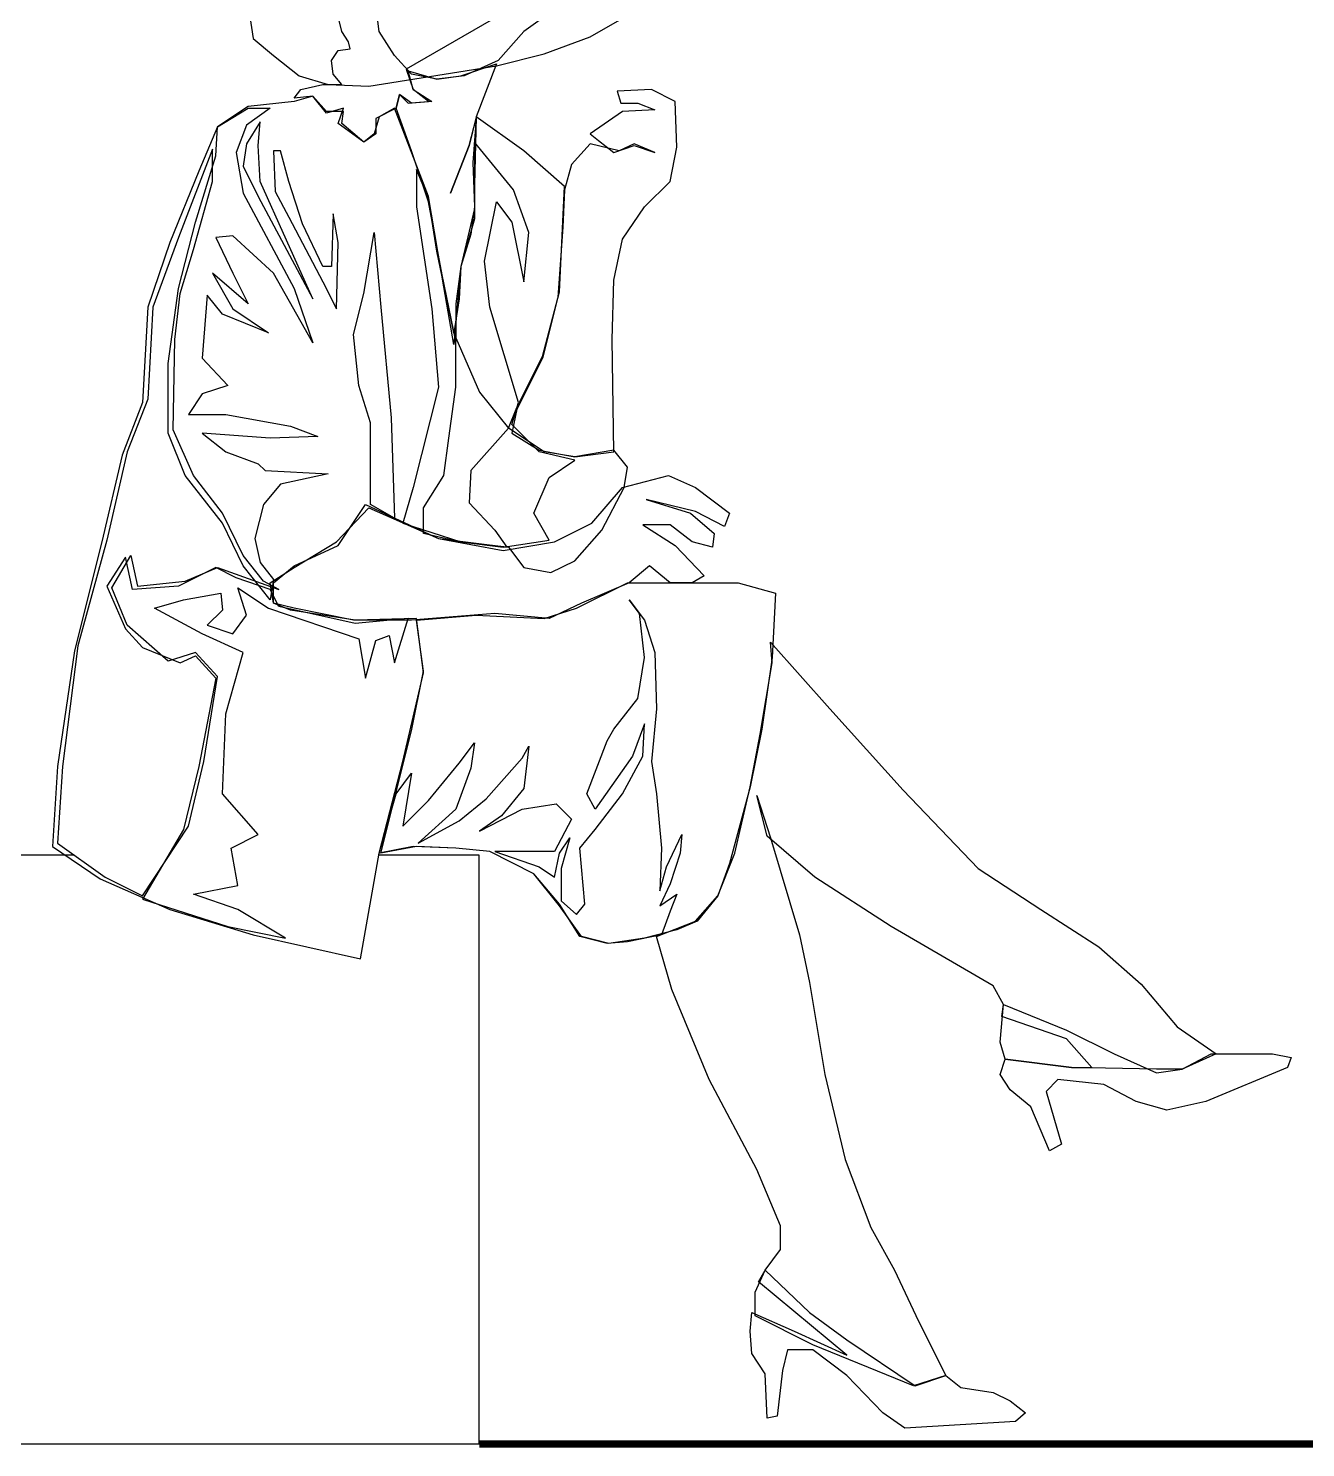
# Model space of a CAD drawing. Header units: inches. Extents: x -2316 to 955, y -265 to 742.
# Drawn here: x -1567.99 to -1532.82, y -223.04 to -183.95 of the extents above; entities that cross this region are included whole.
import ezdxf

# ---------------------------------------------------------------- set-up
doc = ezdxf.new("R2010")
doc.units = ezdxf.units.IN
doc.header["$LTSCALE"] = 1000
doc.header["$MEASUREMENT"] = 0
doc.layers.add('0zd', color=255, linetype='Continuous')

# ---------------------------------------------------------------- blocks, each defined once
blk = doc.blocks.new('ren23')
at = {"color": 0, "linetype": 'Continuous'}
for p, q in [((-2635.479, 19456.866), (-4858.524, 18173.43)), ((-5225.121, 18677.637), (-5293.926, 19227.681)), ((-2383.425, 18608.931), (-1581.327, 19067.202)), ((-6966.927, 18883.953), (-6921.09, 18585.963)), ((-5729.328, 18677.637), (-5775.165, 18883.953)), ((-3025.044, 18860.985), (-3277.197, 18677.637)), ((-6921.09, 18585.963), (-6646.068, 18356.778)), ((-5637.654, 18540.126), (-5729.328, 18677.637)), ((-5018.904, 18356.778), (-5225.121, 18677.637)), ((-3277.197, 18677.637), (-3620.925, 18288.072)), ((-3002.175, 18379.746), (-2383.425, 18608.931)), ((-6646.068, 18356.778), (-6302.241, 18081.756)), ((-5866.839, 18288.072), (-5775.165, 18425.583)), ((-5775.165, 18425.583), (-5614.785, 18448.452)), ((-5614.785, 18448.452), (-5637.654, 18540.126)), ((-4789.719, 18104.724), (-5018.904, 18356.778)), ((-3643.893, 18219.267), (-3002.175, 18379.746)), ((-5843.97, 18104.724), (-5866.839, 18288.072)), ((-5362.632, 17944.344), (-3643.893, 18219.267)), ((-4858.524, 18173.43), (-4766.85, 17898.507)), ((-4125.132, 18081.756), (-3643.893, 18242.235)), ((-3620.925, 18288.072), (-4079.295, 18081.756)), ((-3643.893, 18242.235), (-3918.915, 17531.811)), ((-3643.893, 18242.235), (-3643.893, 18242.235)), ((-3643.893, 18219.267), (-3643.893, 18219.267)), ((-6302.241, 18081.756), (-5912.676, 17967.213)), ((-5729.328, 17967.213), (-5843.97, 18104.724)), ((-4835.556, 18150.561), (-4445.991, 18035.919)), ((-4766.85, 17898.507), (-4835.556, 18150.561)), ((-4445.991, 18035.919), (-4789.719, 18104.724)), ((-4079.295, 18081.756), (-4445.991, 18035.919)), ((-4445.991, 18035.919), (-4125.132, 18081.756)), ((-6371.046, 17783.865), (-6279.372, 17898.507)), ((-6118.893, 17806.833), (-6371.046, 17738.028)), ((-6118.893, 17806.833), (-6371.046, 17783.865)), ((-6279.372, 17898.507), (-5981.481, 17967.213)), ((-5935.644, 17577.648), (-6118.893, 17806.833)), ((-5935.644, 17600.517), (-6118.893, 17806.833)), ((-5981.481, 17967.213), (-5729.328, 17967.213)), ((-5912.676, 17967.213), (-5362.632, 17944.344)), ((-4950.198, 17829.702), (-4996.035, 17646.354)), ((-4996.035, 17646.354), (-4950.198, 17829.702)), ((-4789.719, 17715.159), (-4950.198, 17829.702)), ((-4950.198, 17829.702), (-4835.556, 17715.159)), ((-4766.85, 17898.507), (-4514.697, 17738.028)), ((-4560.534, 17738.028), (-4766.85, 17898.507)), ((-1558.359, 17898.507), (-2016.729, 17875.539)), ((-2016.729, 17875.539), (-1970.892, 17715.159)), ((-1237.5, 17738.028), (-1558.359, 17898.507)), ((-6989.796, 17669.322), (-7402.329, 17394.3)), ((-7402.329, 17394.3), (-6989.796, 17646.354)), ((-6691.905, 17646.354), (-7012.665, 17417.169)), ((-6371.046, 17738.028), (-6989.796, 17669.322)), ((-6989.796, 17646.354), (-6691.905, 17646.354)), ((-6691.905, 17646.354), (-6691.905, 17646.354)), ((-6371.046, 17738.028), (-6371.046, 17738.028)), ((-5706.459, 17646.354), (-5935.644, 17577.648)), ((-5706.459, 17600.517), (-5935.644, 17600.517)), ((-5775.165, 17440.137), (-5706.459, 17646.354)), ((-5729.328, 17440.137), (-5706.459, 17600.517)), ((-4996.035, 17646.354), (-5270.958, 17508.843)), ((-5018.904, 17646.354), (-5225.121, 17531.811)), ((-4560.534, 16454.691), (-5018.904, 17646.354)), ((-4789.719, 17073.441), (-4996.035, 17646.354)), ((-4835.556, 17715.159), (-4560.534, 17738.028)), ((-4514.697, 17738.028), (-4789.719, 17715.159)), ((-1948.023, 17600.517), (-2383.425, 17302.626)), ((-1970.892, 17715.159), (-1741.707, 17715.159)), ((-1512.522, 17623.485), (-1948.023, 17600.517)), ((-1741.707, 17715.159), (-1512.522, 17623.485)), ((-1214.631, 17119.278), (-1237.5, 17738.028)), ((-7012.665, 17417.169), (-7150.176, 17050.473)), ((-6829.416, 17463.006), (-7012.665, 17165.115)), ((-6852.285, 17142.147), (-6829.416, 17463.006)), ((-6829.416, 17463.006), (-6829.416, 17463.006)), ((-5431.437, 17187.984), (-5775.165, 17440.137)), ((-5431.437, 17187.984), (-5729.328, 17440.137)), ((-5225.121, 17531.811), (-5293.926, 17302.626)), ((-5270.958, 17508.843), (-5270.958, 17302.626)), ((-3918.915, 17531.811), (-4010.49, 17142.147)), ((-4010.49, 17142.147), (-3918.915, 17508.843)), ((-3918.915, 17508.843), (-3964.752, 16913.061)), ((-3918.915, 17531.811), (-3941.784, 16615.071)), ((-3277.197, 17073.441), (-3918.915, 17531.811)), ((-7402.329, 17394.3), (-7654.383, 16798.419)), ((-7425.198, 17004.735), (-7402.329, 17394.3)), ((-5293.926, 17302.626), (-5431.437, 17187.984)), ((-5270.958, 17302.626), (-5431.437, 17187.984)), ((-2383.425, 17302.626), (-2268.783, 17210.952)), ((-2268.783, 17210.952), (-2062.566, 17050.473)), ((-7471.035, 17096.31), (-7929.405, 15904.647)), ((-7471.035, 16660.908), (-7471.035, 17096.31)), ((-7150.176, 17050.473), (-7058.502, 16500.528)), ((-7012.665, 17165.115), (-7058.502, 16867.224)), ((-6829.416, 16660.908), (-6852.285, 17142.147)), ((-6646.068, 17073.441), (-6623.1, 16523.397)), ((-6554.394, 17073.441), (-6646.068, 17073.441)), ((-6646.068, 17073.441), (-6646.068, 17073.441)), ((-6439.752, 16660.908), (-6554.394, 17073.441)), ((-4560.534, 16385.886), (-4789.719, 17073.441)), ((-4010.49, 17142.147), (-4262.643, 16500.528)), ((-4262.643, 16500.528), (-4010.49, 17142.147)), ((-3941.784, 17187.984), (-3941.784, 16294.212)), ((-3414.708, 16546.365), (-3941.784, 17187.984)), ((-2727.153, 16592.202), (-3277.197, 17073.441)), ((-2383.425, 17165.115), (-2635.479, 16890.093)), ((-1993.86, 17073.441), (-2383.425, 17165.115)), ((-2062.566, 17050.473), (-1787.544, 17142.147)), ((-1787.544, 17165.115), (-1993.86, 17073.441)), ((-1512.522, 17050.473), (-1787.544, 17165.115)), ((-1787.544, 17142.147), (-1512.522, 17050.473)), ((-1306.305, 16660.908), (-1214.631, 17119.278)), ((-7700.22, 16110.864), (-7425.198, 17004.735)), ((-7058.502, 16867.224), (-6852.285, 16454.691)), ((-3964.752, 16913.061), (-3941.784, 16317.18)), ((-2635.479, 16890.093), (-2727.153, 16546.365)), ((-7654.383, 16798.419), (-8043.948, 15835.941)), ((-7723.188, 15744.267), (-7471.035, 16660.908)), ((-6118.893, 15079.581), (-6829.416, 16660.908)), ((-6256.404, 16087.995), (-6439.752, 16660.908)), ((-4560.534, 16431.723), (-4721.013, 16821.387)), ((-4721.013, 16821.387), (-4721.013, 16317.18)), ((-1650.033, 16317.18), (-1306.305, 16660.908)), ((-7058.502, 16500.528), (-6371.046, 15217.092)), ((-6852.285, 16454.691), (-6118.893, 15079.581)), ((-6623.1, 16523.397), (-6439.752, 16179.669)), ((-4354.317, 15240.06), (-4560.534, 16454.691)), ((-3941.784, 16615.071), (-3941.784, 16156.701)), ((-3208.392, 15973.452), (-3414.708, 16546.365)), ((-2795.958, 15171.255), (-2727.153, 16592.202)), ((-2727.153, 16546.365), (-2750.121, 16042.158)), ((-4721.013, 16317.18), (-4514.697, 14942.169)), ((-4445.991, 15721.299), (-4560.534, 16431.723)), ((-4377.186, 15400.44), (-4560.534, 16385.886)), ((-3941.784, 16294.212), (-4125.132, 15515.082)), ((-3941.784, 16317.18), (-3987.621, 15950.484)), ((-3804.273, 15583.788), (-3643.893, 16385.886)), ((-3643.893, 16385.886), (-3437.577, 16110.864)), ((-1948.023, 15881.778), (-1650.033, 16317.18)), ((-7929.405, 15217.092), (-7700.22, 16110.864)), ((-6439.752, 16179.669), (-5981.481, 15308.766)), ((-5981.481, 15515.082), (-6256.404, 16087.995)), ((-5843.97, 16225.506), (-5866.839, 15515.082)), ((-5775.165, 15835.941), (-5843.97, 16225.506)), ((-3941.784, 16156.701), (-4125.132, 15515.082)), ((-3437.577, 16110.864), (-3277.197, 15308.766)), ((-7929.405, 15904.647), (-8273.133, 14965.038)), ((-7196.013, 15927.615), (-7425.198, 15904.647)), ((-7425.198, 15904.647), (-7196.013, 15423.408)), ((-6646.068, 15423.408), (-7196.013, 15927.615)), ((-5431.437, 15148.386), (-5293.926, 15973.452)), ((-5293.926, 15973.452), (-5202.252, 14965.038)), ((-3987.621, 15950.484), (-4125.132, 15515.082)), ((-3277.197, 15308.766), (-3208.392, 15973.452)), ((-2750.121, 16042.158), (-2818.827, 15102.549)), ((-2062.566, 15331.734), (-1948.023, 15881.778)), ((-8043.948, 15835.941), (-8341.938, 14965.038)), ((-7906.536, 15148.386), (-7723.188, 15744.267)), ((-5798.133, 14942.169), (-5775.165, 15835.941)), ((-4216.806, 14621.31), (-4445.991, 15721.299)), ((-5866.839, 15515.082), (-5981.481, 15515.082)), ((-4125.132, 15515.082), (-4216.806, 14460.831)), ((-4125.132, 15515.082), (-4193.838, 15010.875)), ((-4125.132, 15515.082), (-4148.001, 15079.581)), ((-3735.567, 14965.038), (-3804.273, 15583.788)), ((-6989.796, 15010.875), (-7471.035, 15423.408)), ((-7471.035, 15423.408), (-7196.013, 14942.169)), ((-7196.013, 15423.408), (-6989.796, 15010.875)), ((-6118.893, 14483.799), (-6646.068, 15423.408)), ((-5981.481, 15308.766), (-5798.133, 14942.169)), ((-4193.838, 14506.668), (-4377.186, 15400.44)), ((-2085.435, 14529.636), (-2062.566, 15331.734)), ((-8066.916, 14208.777), (-7929.405, 15217.092)), ((-7975.242, 14529.636), (-7906.536, 15148.386)), ((-7539.84, 15125.418), (-7608.546, 14277.483)), ((-7333.524, 14873.364), (-7539.84, 15125.418)), ((-6371.046, 15217.092), (-6118.893, 14483.799)), ((-5568.948, 14598.342), (-5431.437, 15148.386)), ((-4216.806, 14460.831), (-4354.317, 15240.06)), ((-3025.044, 14300.451), (-2795.958, 15171.255)), ((-8341.938, 14965.038), (-8410.644, 13681.701)), ((-8273.133, 14965.038), (-8341.938, 13727.538)), ((-7196.013, 14942.169), (-6714.774, 14621.31)), ((-5202.252, 14965.038), (-5064.741, 13475.385)), ((-4514.697, 14942.169), (-4423.023, 13887.918)), ((-4148.001, 15079.581), (-4216.806, 14621.31)), ((-4193.838, 15010.875), (-4193.838, 14506.668)), ((-3345.903, 13681.701), (-3735.567, 14965.038)), ((-2818.827, 15102.549), (-3025.044, 14277.483)), ((-6714.774, 14621.31), (-7333.524, 14873.364)), ((-5500.143, 13910.886), (-5568.948, 14598.342)), ((-4193.838, 14552.505), (-3873.078, 13819.212)), ((-4193.838, 13887.918), (-4193.838, 14552.505)), ((-7998.21, 13315.005), (-7975.242, 14529.636)), ((-2062.566, 13017.015), (-2085.435, 14529.636)), ((-8066.916, 13269.168), (-8066.916, 14208.777)), ((-7608.546, 14277.483), (-7264.818, 13910.886)), ((-3368.871, 13612.896), (-3025.044, 14300.451)), ((-3025.044, 14277.483), (-3368.871, 13590.027)), ((-7608.546, 13796.244), (-7791.894, 13521.222)), ((-7264.818, 13910.886), (-7608.546, 13796.244)), ((-5339.763, 13406.679), (-5500.143, 13910.886)), ((-4423.023, 13887.918), (-4766.85, 12535.776)), ((-4285.512, 13200.363), (-4193.838, 13887.918)), ((-3873.078, 13819.212), (-3483.414, 13337.874)), ((-8410.644, 13681.701), (-8685.666, 12971.277)), ((-8341.938, 13727.538), (-8616.96, 13017.015)), ((-3483.414, 13337.874), (-3368.871, 13612.896)), ((-3437.577, 13383.711), (-3345.903, 13681.701)), ((-3368.871, 13590.027), (-3437.577, 13269.168)), ((-7791.894, 13521.222), (-7287.687, 13521.222)), ((-7287.687, 13521.222), (-6416.883, 13360.842)), ((-5339.763, 12742.092), (-5339.763, 13406.679)), ((-5064.741, 13475.385), (-5018.904, 12123.243)), ((-7837.731, 12696.255), (-8066.916, 13269.168)), ((-7723.188, 12696.255), (-7998.21, 13315.005)), ((-6691.905, 13200.363), (-7608.546, 13269.168)), ((-7608.546, 13269.168), (-7287.687, 13017.015)), ((-6050.187, 13223.331), (-6691.905, 13200.363)), ((-6416.883, 13360.842), (-6050.187, 13223.331)), ((-4354.317, 12696.255), (-4285.512, 13200.363)), ((-3483.414, 13337.874), (-3987.621, 12764.961)), ((-3002.175, 13017.015), (-3483.414, 13337.874)), ((-3070.881, 13017.015), (-3437.577, 13383.711)), ((-3437.577, 13269.168), (-3070.881, 13039.983)), ((-3437.577, 13269.168), (-3437.577, 13269.168)), ((-8616.96, 13017.015), (-8891.982, 11825.352)), ((-7287.687, 13017.015), (-6852.285, 12856.635)), ((-3070.881, 13039.983), (-2589.642, 12948.309)), ((-2589.642, 12902.472), (-3070.881, 13017.015)), ((-2589.642, 12948.309), (-3002.175, 13017.015)), ((-2062.566, 13039.983), (-2589.642, 12948.309)), ((-2589.642, 12948.309), (-2062.566, 13017.015)), ((-1879.218, 12810.798), (-2062.566, 13039.983)), ((-8685.666, 12971.277), (-8960.688, 11802.483)), ((-6852.285, 12856.635), (-6760.611, 12764.961)), ((-2933.469, 12673.287), (-2589.642, 12902.472)), ((-7333.524, 12054.537), (-7837.731, 12696.255)), ((-7333.524, 12192.048), (-7723.188, 12696.255)), ((-6760.611, 12764.961), (-5912.676, 12719.124)), ((-5912.676, 12719.124), (-6554.394, 12581.613)), ((-5339.763, 12306.591), (-5339.763, 12742.092)), ((-4629.339, 12260.754), (-4354.317, 12696.255)), ((-3987.621, 12764.961), (-4010.49, 12329.559)), ((-3139.686, 12192.048), (-2933.469, 12673.287)), ((-1948.023, 12535.776), (-1329.174, 12696.255)), ((-1925.055, 12535.776), (-1879.218, 12810.798)), ((-1329.174, 12696.255), (-962.577, 12535.776)), ((-6554.394, 12581.613), (-6783.579, 12306.591)), ((-4766.85, 12535.776), (-4904.361, 12054.537)), ((-2360.457, 12054.537), (-1948.023, 12535.776)), ((-2222.946, 11962.863), (-1925.055, 12535.776)), ((-962.577, 12535.776), (-504.207, 12192.048)), ((-6783.579, 12306.591), (-6898.122, 11848.32)), ((-5798.133, 11802.483), (-5362.632, 12260.754)), ((-5775.165, 11756.646), (-5408.469, 12306.591)), ((-5408.469, 12306.591), (-4423.023, 11848.32)), ((-5362.632, 12260.754), (-4423.023, 11848.32)), ((-5018.904, 12123.243), (-5339.763, 12306.591)), ((-5339.763, 12306.591), (-5339.763, 12306.591)), ((-4629.339, 11917.026), (-4629.339, 12260.754)), ((-4010.49, 12329.559), (-3666.762, 11962.863)), ((-962.577, 12214.917), (-1627.164, 12375.396)), ((-1627.164, 12375.396), (-1031.283, 12192.048)), ((-7058.502, 11619.135), (-7333.524, 12192.048)), ((-7058.502, 11481.624), (-7333.524, 12054.537)), ((-4904.361, 12054.537), (-4125.132, 11802.483)), ((-2933.469, 11825.352), (-3139.686, 12192.048)), ((-2864.664, 11802.483), (-2360.457, 12054.537)), ((-1031.283, 12192.048), (-710.424, 11917.026)), ((-572.913, 12008.7), (-962.577, 12214.917)), ((-504.207, 12192.048), (-572.913, 12008.7)), ((-4148.001, 11802.483), (-4629.339, 11917.026)), ((-3666.762, 11962.863), (-3506.382, 11733.678)), ((-2589.642, 11550.33), (-2222.946, 11962.863)), ((-1306.305, 12031.569), (-1673.001, 12031.569)), ((-1673.001, 12031.569), (-1237.5, 11756.646)), ((-1008.315, 11802.483), (-1306.305, 12031.569)), ((-710.424, 11917.026), (-733.392, 11733.678)), ((-8960.688, 11802.483), (-9327.384, 10335.699)), ((-8891.982, 11825.352), (-9281.547, 10404.504)), ((-6898.122, 11848.32), (-6829.416, 11527.461)), ((-6371.046, 11458.656), (-5798.133, 11802.483)), ((-6371.046, 11481.624), (-5775.165, 11756.646)), ((-4423.023, 11848.32), (-3483.414, 11733.678)), ((-4423.023, 11848.32), (-3552.219, 11687.841)), ((-3506.382, 11733.678), (-4148.001, 11802.483)), ((-4125.132, 11802.483), (-3552.219, 11733.678)), ((-3552.219, 11733.678), (-2933.469, 11825.352)), ((-3552.219, 11687.841), (-2864.664, 11802.483)), ((-3552.219, 11733.678), (-3552.219, 11733.678)), ((-3506.382, 11733.678), (-3506.382, 11733.678)), ((-3483.414, 11733.678), (-3277.197, 11458.656)), ((-1237.5, 11756.646), (-847.935, 11344.113)), ((-733.392, 11733.678), (-1008.315, 11802.483)), ((-8639.829, 11596.167), (-8891.982, 11206.602)), ((-8823.177, 11183.634), (-8571.123, 11619.135)), ((-8548.155, 11160.765), (-8639.829, 11596.167)), ((-8571.123, 11619.135), (-8479.449, 11206.602)), ((-6783.579, 11275.308), (-7058.502, 11619.135)), ((-6691.905, 11023.254), (-7058.502, 11481.624)), ((-6829.416, 11527.461), (-6646.068, 11298.276)), ((-6646.068, 11252.439), (-6371.046, 11481.624)), ((-2910.501, 11389.95), (-2589.642, 11550.33)), ((-1581.327, 11481.624), (-1856.349, 11252.439)), ((-1306.305, 11252.439), (-1581.327, 11481.624)), ((-7425.198, 11458.656), (-7929.405, 11206.602)), ((-7837.731, 11275.308), (-7402.329, 11458.656)), ((-7150.176, 11321.145), (-7425.198, 11458.656)), ((-7402.329, 11458.656), (-6577.263, 11160.765)), ((-6691.905, 11160.765), (-7150.176, 11321.145)), ((-6691.905, 11252.439), (-6371.046, 11458.656)), ((-6646.068, 11298.276), (-6691.905, 11023.254)), ((-3277.197, 11458.656), (-2910.501, 11389.95)), ((-847.935, 11344.113), (-1008.315, 11252.439)), ((-8891.982, 11206.602), (-8639.829, 10633.689)), ((-8616.96, 10679.526), (-8823.177, 11183.634)), ((-7929.405, 11206.602), (-8548.155, 11160.765)), ((-8479.449, 11206.602), (-7837.731, 11275.308)), ((-7860.699, 11023.254), (-7356.492, 11114.928)), ((-7356.492, 11114.928), (-7333.524, 10885.743)), ((-7012.665, 10817.037), (-7127.307, 11183.634)), ((-7127.307, 11183.634), (-6714.774, 10908.711)), ((-6577.263, 11160.765), (-6783.579, 11275.308)), ((-6646.068, 10977.417), (-6691.905, 11252.439)), ((-6691.905, 11252.439), (-6691.905, 11252.439)), ((-6577.263, 10931.58), (-6691.905, 11160.765)), ((-6691.905, 11160.765), (-6691.905, 11160.765)), ((-6646.068, 10977.417), (-6646.068, 11252.439)), ((-6577.263, 11160.765), (-6577.263, 11160.765)), ((-2566.773, 10908.711), (-1879.218, 11252.439)), ((-1856.349, 11252.439), (-2497.968, 10977.417)), ((-1879.218, 11252.439), (-389.565, 11252.439)), ((-1008.315, 11252.439), (-1306.305, 11252.439)), ((-389.565, 11252.439), (114.543, 11114.928)), ((114.543, 11114.928), (68.706, 10244.025)), ((-8250.264, 10908.711), (-7860.699, 11023.254)), ((-7608.546, 10564.884), (-8250.264, 10908.711)), ((-6714.774, 10908.711), (-5500.143, 10496.178)), ((-6416.883, 10885.743), (-6646.068, 10977.417)), ((-6371.046, 10908.711), (-6646.068, 10977.417)), ((-5545.98, 10702.395), (-6577.263, 10931.58)), ((-5568.948, 10748.232), (-6371.046, 10908.711)), ((-3002.175, 10771.2), (-2566.773, 10908.711)), ((-2497.968, 10977.417), (-2933.469, 10771.2)), ((-1718.838, 10839.906), (-1856.349, 11023.254)), ((-1856.349, 11023.254), (-1650.033, 10748.232)), ((-7333.524, 10885.743), (-7539.84, 10679.526)), ((-7196.013, 10564.884), (-7012.665, 10817.037)), ((-5545.98, 10748.232), (-6416.883, 10885.743)), ((-4789.719, 10748.232), (-5568.948, 10748.232)), ((-4835.556, 10771.2), (-5545.98, 10702.395)), ((-4721.013, 10771.2), (-5545.98, 10748.232)), ((-5018.904, 10175.319), (-4835.556, 10771.2)), ((-3666.762, 10839.906), (-4789.719, 10748.232)), ((-4721.013, 10748.232), (-3918.915, 10817.037)), ((-4629.339, 10037.808), (-4721.013, 10771.2)), ((-4629.339, 10060.677), (-4721.013, 10748.232)), ((-3918.915, 10817.037), (-3002.175, 10771.2)), ((-2933.469, 10771.2), (-3666.762, 10839.906)), ((-1650.033, 10244.025), (-1718.838, 10839.906)), ((-1650.033, 10748.232), (-1512.522, 10312.83)), ((-8639.829, 10633.689), (-8410.644, 10381.536)), ((-8066.916, 10198.188), (-8616.96, 10679.526)), ((-7058.502, 10312.83), (-7608.546, 10564.884)), ((-7539.84, 10679.526), (-7196.013, 10564.884)), ((-5270.958, 10473.21), (-5087.61, 10542.015)), ((-5087.61, 10542.015), (-5018.904, 10175.319)), ((-9327.384, 10335.699), (-9556.569, 8777.34)), ((-9281.547, 10404.504), (-9487.764, 8777.34)), ((-8410.644, 10381.536), (-7906.536, 10175.319)), ((-5500.143, 10496.178), (-5408.469, 9969.102)), ((-5408.469, 9969.102), (-5270.958, 10473.21)), ((45.837, 10450.341), (847.935, 9556.569)), ((68.706, 10175.319), (45.837, 10450.341)), ((45.837, 10450.341), (45.837, 10450.341)), ((-7700.22, 10312.83), (-8066.916, 10198.188)), ((-7906.536, 10175.319), (-7700.22, 10266.993)), ((-7402.329, 9991.971), (-7700.22, 10312.83)), ((-7700.22, 10266.993), (-7425.198, 9969.102)), ((-7287.687, 9487.764), (-7058.502, 10312.83)), ((-1741.707, 9694.08), (-1650.033, 10244.025)), ((-1512.522, 10312.83), (-1489.653, 9556.569)), ((-91.674, 9212.742), (68.706, 10175.319)), ((68.706, 10244.025), (-68.706, 9281.547)), ((-7425.198, 9969.102), (-7654.383, 8777.34)), ((-7585.677, 8846.145), (-7402.329, 9991.971)), ((-4904.361, 8846.145), (-4629.339, 10037.808)), ((-4789.719, 9258.579), (-4629.339, 10060.677)), ((-2062.566, 9281.547), (-1741.707, 9694.08)), ((-7333.524, 8410.644), (-7287.687, 9487.764)), ((-1489.653, 9556.569), (-1558.359, 8846.145)), ((847.935, 9556.569), (1833.381, 8456.481)), ((-5202.252, 7608.546), (-4789.719, 9258.579)), ((-2154.24, 9121.068), (-2062.566, 9281.547)), ((-1650.033, 9350.253), (-1810.512, 8914.851)), ((-1673.001, 8914.851), (-1650.033, 9350.253)), ((-68.706, 9281.547), (-229.185, 8502.318)), ((-229.185, 8502.318), (-91.674, 9212.742)), ((-4148.001, 8823.177), (-3941.784, 9098.199)), ((-3941.784, 9098.199), (-3987.621, 8754.471)), ((-3300.066, 8891.982), (-3208.392, 9052.362)), ((-3208.392, 9052.362), (-3277.197, 8479.449)), ((-2429.262, 8410.644), (-2154.24, 9121.068)), ((-7791.894, 7975.242), (-7585.677, 8846.145)), ((-5225.121, 7608.546), (-4904.361, 8846.145)), ((-4560.534, 8318.97), (-4148.001, 8823.177)), ((-3781.404, 8341.938), (-3300.066, 8891.982)), ((-1810.512, 8914.851), (-2314.62, 8204.427)), ((-1948.023, 8410.644), (-1673.001, 8914.851)), ((-1558.359, 8846.145), (-1489.653, 8410.644)), ((-9556.569, 8777.34), (-9625.275, 7700.22)), ((-9487.764, 8777.34), (-9556.569, 7746.057)), ((-7654.383, 8777.34), (-7860.699, 7929.405)), ((-4996.035, 8410.644), (-4789.719, 8685.666)), ((-4789.719, 8685.666), (-4904.361, 7975.242)), ((-3987.621, 8754.471), (-4193.838, 8204.427)), ((-3277.197, 8479.449), (-3575.088, 8112.753)), ((-229.185, 8502.318), (-504.207, 7471.035)), ((-435.402, 7608.546), (-229.185, 8502.318)), ((1833.381, 8456.481), (2841.795, 7402.329)), ((-6852.285, 7860.699), (-7333.524, 8410.644)), ((-5225.121, 7608.546), (-4996.035, 8410.644)), ((-4904.361, 7975.242), (-4560.534, 8318.97)), ((-4148.001, 8043.948), (-3781.404, 8341.938)), ((-3300.066, 8204.427), (-2841.795, 8273.133)), ((-2841.795, 8273.133), (-2635.479, 8066.916)), ((-2314.62, 8204.427), (-2429.262, 8410.644)), ((-2314.62, 7929.405), (-1948.023, 8410.644)), ((-1489.653, 8410.644), (-1420.848, 7677.351)), ((0, 7837.731), (-137.511, 8387.775)), ((-137.511, 8387.775), (45.837, 7814.862)), ((-4193.838, 8204.427), (-4698.045, 7746.057)), ((-4698.045, 7746.057), (-4148.001, 8043.948)), ((-3873.078, 7906.536), (-3300.066, 8204.427)), ((-3575.088, 8112.753), (-3873.078, 7906.536)), ((-2635.479, 8066.916), (-2864.664, 7631.514)), ((-8410.644, 7035.633), (-7791.894, 7975.242)), ((-7860.699, 7929.405), (-8410.644, 6989.796)), ((-7218.981, 7677.351), (-6852.285, 7860.699)), ((-2520.936, 7677.351), (-2314.62, 7929.405)), ((-1352.142, 7425.198), (-1145.826, 7860.699)), ((-1145.826, 7860.699), (-1168.794, 7608.546)), ((-9625.275, 7700.22), (-8983.656, 7264.818)), ((-9556.569, 7746.057), (-8914.851, 7287.687)), ((-7127.307, 7173.144), (-7218.981, 7677.351)), ((-4766.85, 7700.22), (-5225.121, 7608.546)), ((-4721.013, 7700.22), (-5202.252, 7608.546)), ((-4193.838, 7677.351), (-4766.85, 7700.22)), ((-4193.838, 7677.351), (-4721.013, 7700.22)), ((-3735.567, 7631.514), (-4193.838, 7677.351)), ((-3735.567, 7631.514), (-4193.838, 7677.351)), ((-2795.958, 7608.546), (-2658.447, 7814.862)), ((-2658.447, 7814.862), (-2772.99, 7402.329)), ((-2452.131, 6921.09), (-2520.936, 7677.351)), ((-1420.848, 7677.351), (-1443.816, 7104.339)), ((641.718, 7287.687), (0, 7837.731)), ((45.837, 7814.862), (435.402, 6508.557)), ((-5477.274, 6187.698), (-5225.121, 7608.546)), ((-5225.121, 7608.546), (-5225.121, 7608.546)), ((-5202.252, 7608.546), (-5202.252, 7608.546)), ((-3139.686, 7333.524), (-3735.567, 7631.514)), ((-3139.686, 7333.524), (-3735.567, 7631.514)), ((-2864.664, 7631.514), (-3666.762, 7631.514)), ((-3666.762, 7631.514), (-3070.881, 7425.198)), ((-2864.664, 7287.687), (-2795.958, 7608.546)), ((-1168.794, 7608.546), (-1306.305, 7196.013)), ((-664.587, 7035.633), (-435.402, 7608.546)), ((-504.207, 7471.035), (-664.587, 7035.633)), ((-8914.851, 7287.687), (-8410.644, 7035.633)), ((-2795.958, 6921.09), (-3139.686, 7333.524)), ((-2795.958, 6898.122), (-3139.686, 7333.524)), ((-3070.881, 7425.198), (-2864.664, 7287.687)), ((-2772.99, 7402.329), (-2772.99, 6966.927)), ((-1443.816, 7104.339), (-1352.142, 7425.198)), ((1673.001, 6623.1), (641.718, 7287.687)), ((2841.795, 7402.329), (3689.73, 6852.285)), ((-8983.656, 7264.818), (-8043.948, 6852.285)), ((-7723.188, 7058.502), (-7127.307, 7173.144)), ((-1306.305, 7196.013), (-1443.816, 6898.122)), ((-8410.644, 6989.796), (-7264.818, 6623.1)), ((-7127.307, 6852.285), (-7723.188, 7058.502)), ((-2520.936, 6485.589), (-2795.958, 6921.09)), ((-2497.968, 6485.589), (-2795.958, 6898.122)), ((-2772.99, 6966.927), (-2566.773, 6783.579)), ((-2566.773, 6783.579), (-2452.131, 6921.09)), ((-1443.816, 6898.122), (-1214.631, 7058.502)), ((-1214.631, 7058.502), (-1306.305, 6829.416)), ((-962.577, 6691.905), (-664.587, 7035.633)), ((-664.587, 7035.633), (-939.609, 6691.905)), ((-8043.948, 6852.285), (-6921.09, 6508.557)), ((-6485.589, 6462.72), (-7127.307, 6852.285)), ((-1306.305, 6829.416), (-1420.848, 6508.557)), ((3689.73, 6852.285), (4468.86, 6348.078)), ((-7264.818, 6623.1), (-6485.589, 6462.72)), ((-6921.09, 6508.557), (-5477.274, 6187.698)), ((-1420.848, 6508.557), (-1879.218, 6416.883)), ((-1214.631, 6577.263), (-1650.033, 6462.72)), ((-1489.653, 6485.589), (-962.577, 6691.905)), ((-939.609, 6691.905), (-1214.631, 6577.263)), ((435.402, 6508.557), (572.913, 5866.839)), ((3048.012, 5821.002), (1673.001, 6623.1)), ((-2154.24, 6393.915), (-2520.936, 6485.589)), ((-2131.272, 6393.915), (-2497.968, 6485.589)), ((-1879.218, 6416.883), (-2154.24, 6393.915)), ((-1650.033, 6462.72), (-2131.272, 6393.915)), ((-1283.337, 5775.165), (-1489.653, 6485.589)), ((4468.86, 6348.078), (5041.773, 5843.97)), ((-779.229, 4560.534), (-1283.337, 5775.165)), ((572.913, 5866.839), (779.229, 4629.339)), ((3185.523, 5568.948), (3048.012, 5821.002)), ((5041.773, 5843.97), (5523.111, 5270.958)), ((3139.686, 5064.741), (3185.523, 5568.948)), ((3162.555, 5408.469), (3185.523, 5568.948)), ((3185.523, 5568.948), (4033.458, 5225.121)), ((3185.523, 5568.948), (3185.523, 5568.948)), ((4033.458, 5110.578), (3162.555, 5408.469)), ((4033.458, 5225.121), (4675.176, 4904.361)), ((5523.111, 5270.958), (6050.187, 4904.361)), ((3208.392, 4835.556), (3139.686, 5064.741)), ((4377.186, 4721.013), (4033.458, 5110.578)), ((3139.686, 4629.339), (3208.392, 4835.556)), ((4102.164, 4721.013), (3208.392, 4835.556)), ((3208.392, 4835.556), (4102.164, 4721.013)), ((4675.176, 4904.361), (5248.089, 4652.208)), ((6050.187, 4904.361), (5591.817, 4698.045)), ((5591.817, 4698.045), (5981.481, 4904.361)), ((5981.481, 4904.361), (6462.72, 4904.361)), ((6462.72, 4904.361), (6806.448, 4904.361)), ((6806.448, 4904.361), (7058.502, 4858.524)), ((7058.502, 4858.524), (7012.665, 4721.013)), ((779.229, 4629.339), (1054.152, 3483.414)), ((3277.197, 4423.023), (3139.686, 4629.339)), ((5248.089, 4698.045), (4102.164, 4721.013)), ((4102.164, 4721.013), (4377.186, 4721.013)), ((5591.817, 4698.045), (5248.089, 4698.045)), ((5248.089, 4652.208), (5591.817, 4698.045)), ((7012.665, 4721.013), (5912.676, 4262.643)), ((-137.511, 3345.903), (-779.229, 4560.534)), ((3552.219, 4193.838), (3277.197, 4423.023)), ((3918.915, 4560.534), (3758.436, 4400.154)), ((3758.436, 4400.154), (3964.752, 3689.73)), ((4537.665, 4491.828), (3918.915, 4560.534)), ((4973.067, 4262.643), (4537.665, 4491.828)), ((5385.6, 4148.001), (4973.067, 4262.643)), ((5912.676, 4262.643), (5385.6, 4148.001)), ((3804.273, 3598.056), (3552.219, 4193.838)), ((3964.752, 3689.73), (3804.273, 3598.056)), ((1054.152, 3483.414), (1397.979, 2566.773)), ((183.348, 2589.642), (-137.511, 3345.903)), ((183.348, 2268.783), (183.348, 2589.642)), ((1397.979, 2566.773), (1718.838, 1993.86)), ((-22.869, 1993.86), (183.348, 2268.783)), ((-160.38, 1695.87), (-22.869, 1993.86)), ((-114.543, 1833.381), (-22.869, 1993.86)), ((-22.869, 1993.86), (572.913, 1420.848)), ((-22.869, 1993.86), (-22.869, 1993.86)), ((1718.838, 1993.86), (2039.598, 1306.305)), ((1077.12, 847.935), (-114.543, 1833.381)), ((-160.38, 1375.011), (-160.38, 1695.87)), ((-229.185, 1168.794), (-206.217, 1420.848)), ((-206.217, 1420.848), (366.696, 1168.794)), ((618.75, 985.446), (-160.38, 1375.011)), ((572.913, 1420.848), (1077.12, 1054.152)), ((-206.217, 870.903), (-229.185, 1168.794)), ((366.696, 1168.794), (1077.12, 847.935)), ((2039.598, 1306.305), (2406.294, 572.913)), ((1970.892, 435.402), (618.75, 985.446)), ((1077.12, 1054.152), (1993.86, 435.402)), ((-22.869, 595.881), (-206.217, 870.903)), ((275.022, 916.74), (206.217, 641.718)), ((618.75, 916.74), (275.022, 916.74)), ((1077.12, 572.913), (618.75, 916.74)), ((0, 0), (-22.869, 595.881)), ((206.217, 641.718), (137.511, 22.869)), ((1558.359, 68.706), (1077.12, 572.913)), ((2406.294, 572.913), (1970.892, 435.402)), ((1993.86, 435.402), (2406.294, 572.913)), ((2406.294, 572.913), (2612.61, 412.533)), ((2612.61, 412.533), (3048.012, 343.728)), ((3048.012, 343.728), (3277.197, 229.185)), ((3277.197, 229.185), (3483.414, 68.706)), ((137.511, 22.869), (0, 0)), ((1856.349, -137.511), (1558.359, 68.706)), ((3483.414, 68.706), (3345.903, -45.837)), ((3345.903, -45.837), (1856.349, -137.511))]:
    blk.add_line(p, q, dxfattribs=at)
blk = doc.blocks.new('sdfadsaaa')
at = {"layer": '0zd'}
for p, q in [((1182.7, 1031.2), (1013.7, 1031.2)), ((1554.3, 1031.2), (1462.1, 1031.2)), ((1554.3, 490.6), (1554.3, 1031.2)), ((1013.7, 490.6), (1554.3, 490.6))]:
    blk.add_line(p, q, dxfattribs=at)
at = {"layer": '0zd', "const_width": 6.76}
blk.add_lwpolyline([(1554.3, 490.6), (2365.3, 490.6)], dxfattribs=at)
at = {"color": 252, "xscale": 0.06814567381199607, "yscale": 0.06814567381199607, "zscale": 0.06814567381199607}
blk.add_blockref('ren23', (1818.5, 514.4, 1343), dxfattribs=at)

msp = doc.modelspace()

# ---------------------------------------------------------------- block references
at = {"xscale": 0.02999999999997272, "yscale": 0.02999999999997272, "zscale": 0.02999999999997272}
msp.add_blockref('sdfadsaaa', (-1602.205, -237.66, 13.43), dxfattribs=at)

doc.saveas('drawing.dxf')
